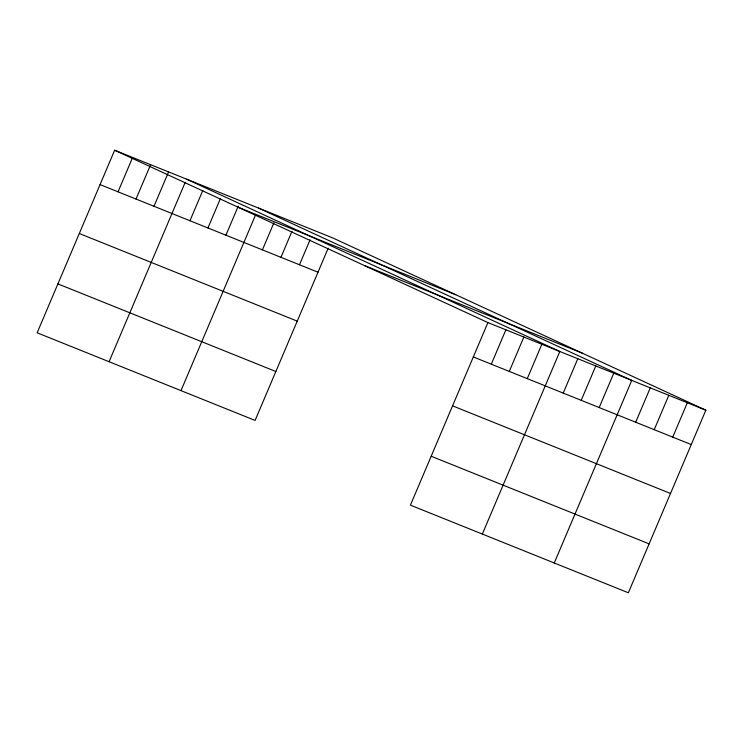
<?xml version="1.0" encoding="UTF-8"?>
<svg xmlns="http://www.w3.org/2000/svg" width="743" height="743" viewBox="0 0 743 743"><rect width="100%" height="100%" fill="white"/><g stroke="black" fill="none" stroke-linecap="round" stroke-linejoin="round"><path stroke-width="1.11" d="M114.645 150.225L487.91 322.583L410.415 505.147L628.355 592.775L705.85 410.201L332.585 237.853L114.645 150.225L37.15 332.799L255.09 420.417L328.165 248.264M118.035 191.824L132.626 157.46M136.015 199.059L150.606 164.686M153.996 206.285L168.587 171.912M109.072 361.711L185.239 182.267M189.957 220.745L202.774 190.542M207.938 227.971L220.318 198.808M225.918 235.197L238.299 206.034M180.986 390.632L255.388 215.349M262.418 249.871L273.916 222.798M280.947 257.319L291.999 231.287M299.475 264.768L310.082 239.775M491.299 364.181L505.89 329.808M509.28 371.407L523.871 337.034M527.261 378.633L541.851 344.269M482.337 534.068L559.832 351.495L186.567 179.147M563.222 393.093L577.813 358.72M581.202 400.319L595.793 365.955M599.183 407.554L613.774 373.181M554.25 562.98L631.754 380.407L258.49 208.059M635.683 422.228L650.274 387.855M654.212 429.677L668.802 395.304M672.74 437.125L687.321 402.752M237.825 207.102L455.765 294.73M364.729 265.706L582.67 353.324M487.91 322.583L705.85 410.201M100.054 184.598L317.995 272.217M473.319 356.946L691.259 444.574M79.297 233.506L297.237 321.125M452.561 405.854L670.502 493.473M57.908 283.891L275.848 371.509M431.172 456.239L649.113 543.867"/></g></svg>
